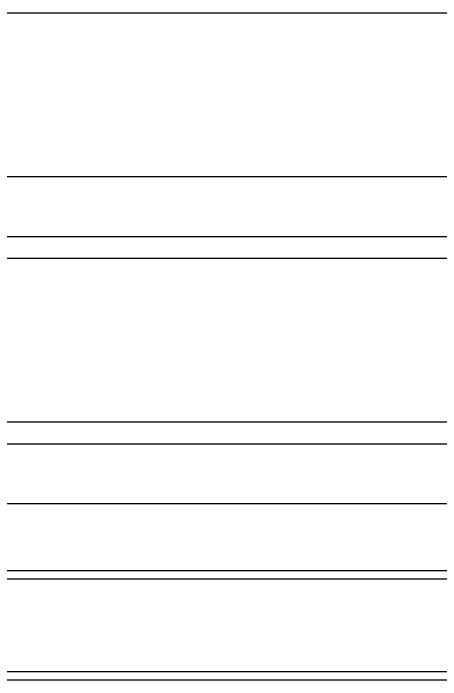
# Model space of a CAD drawing. Header units: millimetres. Extents: x -47382 to 204618, y -51045 to 127155.
# Drawn here: x 138046 to 138438, y 28061 to 28671 of the extents above; entities that cross this region are included whole.
import ezdxf

# ---------------------------------------------------------------- set-up
doc = ezdxf.new("R2010")
doc.units = ezdxf.units.MM
doc.header["$LTSCALE"] = 300
doc.header["$MEASUREMENT"] = 0
doc.layers.get('0').update_dxf_attribs({"linetype": 'CONTINUOUS'})
doc.layers.add('A-DETL-PEN8', color=8, linetype='CONTINUOUS')
doc.layers.add('A-ST-CONC', color=2, linetype='CONTINUOUS')

# ---------------------------------------------------------------- blocks, each defined once
blk = doc.blocks.new('G$C69974227')
at = {"layer": 'A-DETL-PEN8'}
for p, q in [((2810.27, 4095.44, 51500), (5150.27, 4095.44, 51500)), ((5150.27, 4075.44, 51500), (2810.27, 4075.44, 51500)), ((5150.27, 3925.44, 51500), (2810.27, 3925.44, 51500)), ((2810.27, 3905.44, 51500), (5150.27, 3905.44, 51500)), ((2733.27, 3789.44, 51500), (5227.27, 3789.44, 51500)), ((2733.27, 3781.94, 51500), (5227.27, 3781.94, 51500)), ((2733.27, 3696.94, 51500), (4565.27, 3696.94, 51500)), ((2715.27, 3689.44, 51500), (4565.27, 3689.44, 51500))]:
    blk.add_line(p, q, dxfattribs=at)
at = {"layer": 'A-DETL-PEN8', "elevation": 51500}
for points in [[(2901.77, 4150.44), (3891.77, 4150.44)], [(3891.77, 3850.44), (2901.77, 3850.44)]]:
    blk.add_lwpolyline(points, dxfattribs=at)

msp = doc.modelspace()

# ---------------------------------------------------------------- linework, layer by layer
at = {"layer": 'A-ST-CONC'}
msp.add_line((141450, 28671.45), (135700, 28671.45), dxfattribs=at)

# ---------------------------------------------------------------- block references
msp.add_blockref('G$C69974227', (134930.17, 24371.45, -103000))

doc.saveas('drawing.dxf')
